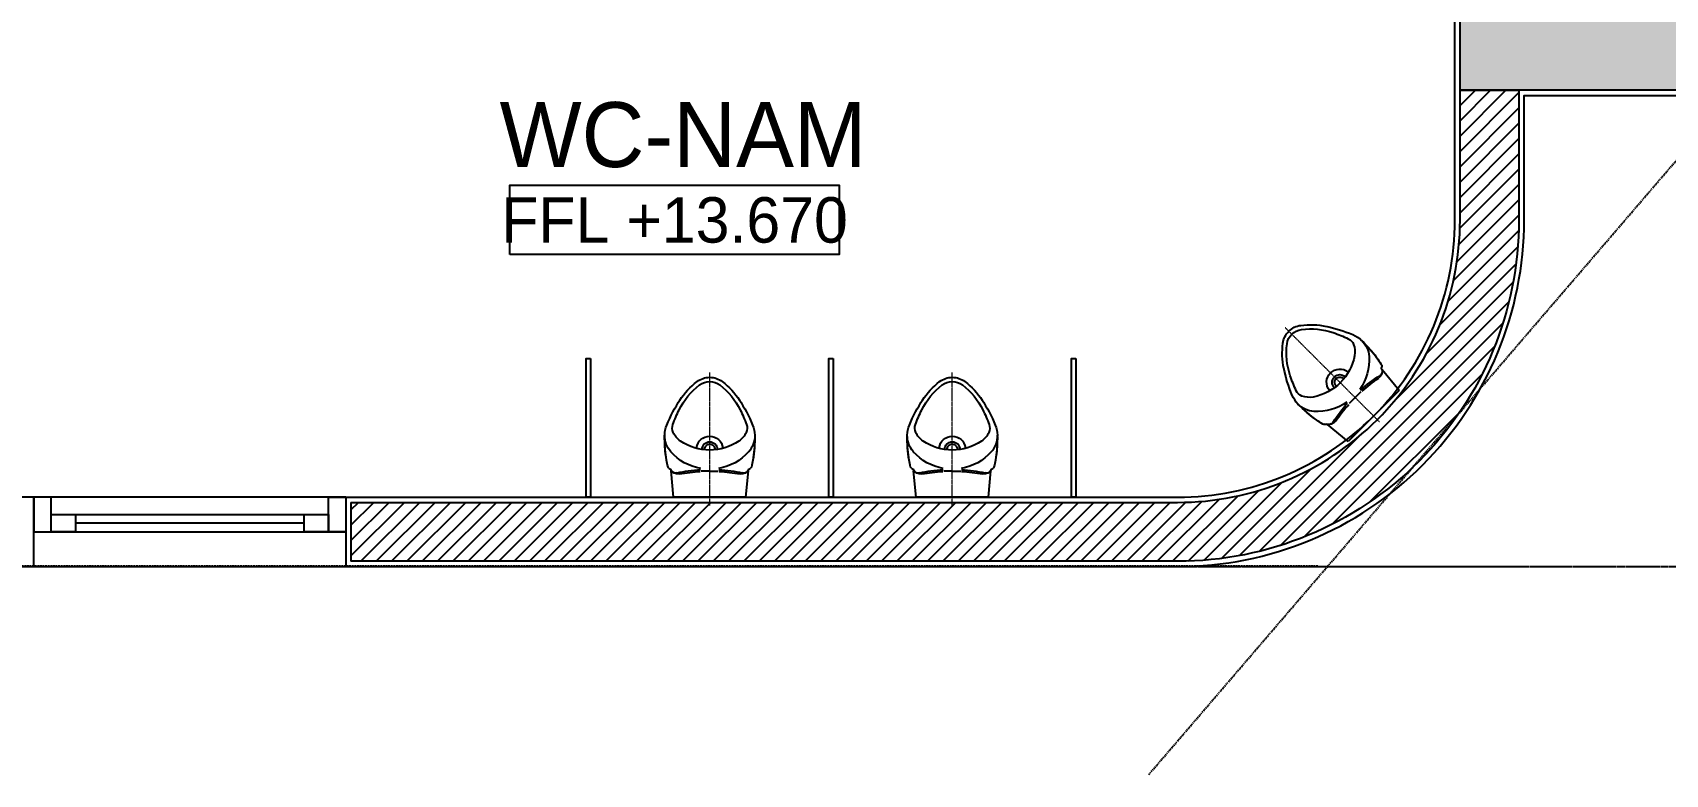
# Model space of a CAD drawing. Header units: inches. Extents: x 1721084 to 1854744, y 225101 to 488646.
# Drawn here: x 1786584 to 1791295, y 237026 to 239167 of the extents above; entities that cross this region are included whole.
import ezdxf
from ezdxf.enums import TextEntityAlignment as Align

# ---------------------------------------------------------------- set-up
doc = ezdxf.new("R2010")
doc.units = ezdxf.units.IN
doc.header["$MEASUREMENT"] = 0
doc.set_wipeout_variables(frame=1)
for name, pattern in [('X-PL-T5$0$X-GRID-TYPICAL$0$CENTER2', [1.125, 0.75, -0.125, 0.125, -0.125]), ('X-PL-T5$0$X-PL-T5$0$DASHED', [0.75, 0.5, -0.25]), ('X-PL-T5$0$X-PL-T5$0$DASHEDX2', [1.5, 1, -0.5]), ('X-PL-T5$0$X-WC-ME_3_5$0$CENTER', [6, 3, -1, 1, -1])]:
    doc.linetypes.add(name, pattern=pattern)
for name, color, linetype in [('X-PL-T5$0$A-XREF', 250, 'Continuous'), ('X-PL-T5$0$X-GRID-TYPICAL$0$A-GRID', 250, 'X-PL-T5$0$X-GRID-TYPICAL$0$CENTER2'), ('X-PL-T5$0$X-PL-T5$0$A-ANNO-RNAM', 250, 'Continuous'), ('X-PL-T5$0$X-PL-T5$0$A-FLOR-WALL', 250, 'Continuous'), ('X-PL-T5$0$X-PL-T5$0$A-FLOR-WALL-FNSH', 250, 'Continuous'), ('X-PL-T5$0$X-PL-T5$0$A-XREF', 250, 'Continuous'), ('X-PL-T5$0$X-PL-T5$0$B- Ranh Lo Gioi', 250, 'X-PL-T5$0$X-PL-T5$0$DASHEDX2'), ('X-PL-T5$0$X-PL-T5$0$CGXD', 250, 'Continuous'), ('X-PL-T5$0$X-PL-T5$0$I-ANNO-LEVL-PLAN', 250, 'Continuous'), ('X-PL-T5$0$X-WC-ME_3_5$0$A-FLOR-PATT', 250, 'Continuous'), ('X-PL-T5$0$X-WC-ME_3_5$0$A-FLOR-WALL', 7, 'Continuous'), ('X-PL-T5$0$X-WC-ME_3_5$0$A-FLOR-WALL-FNSH', 16, 'Continuous'), ('X-PL-T5$0$X-WC-ME_3_5$0$A-FLOR-WALL-PART', 33, 'Continuous'), ('X-PL-T5$0$X-WC-ME_3_5$0$A-FLOR-WDW', 32, 'Continuous'), ('X-PL-T5$0$X-WC-ME_3_5$0$A-FURN-EQPM', 49, 'Continuous'), ('X-PL-T5$0$XREF1$0$A-FLOR-COLS-CONC', 6, 'Continuous'), ('X-PL-T5$0$XREF1$0$A-FLOR-PATT', 250, 'Continuous')]:
    doc.layers.add(name, color=color, linetype=linetype)
doc.styles.add('X-PL-T5$0$X-PL-T5$0$SYMBTEXT', font='VAVON_.TTF')

# ---------------------------------------------------------------- blocks, each defined once
blk = doc.blocks.new('X-PL-T5$0$X-GRID-TYPICAL')
at = {"layer": 'X-PL-T5$0$X-GRID-TYPICAL$0$A-GRID', "ltscale": 8}
blk.add_line((-3600, -1000), (30944.3, -1000), dxfattribs=at)
blk = doc.blocks.new('X-PL-T5$0$X-WC-ME_3_5$0$mb tieu nam')
for p, q in [((104, 0), (-104, 0)), ((104, 0), (111.5, -76.5)), ((-104, 0), (-111.5, -76.5)), ((0, -75), (-24.5, -75)), ((0, -75), (24.5, -75))]:
    blk.add_line(p, q)
at = {"linetype": 'X-PL-T5$0$X-WC-ME_3_5$0$CENTER', "lineweight": 13, "ltscale": 0.3}
blk.add_line((0, 24), (0, -360.3), dxfattribs=at)
for centre, radius, start, end in [((72.7, -139.9), 200, 164.7074, 170.5516), ((-114.4, -88.7), 6, 111.2183, 164.7074), ((-119.5, -75.7), 8, 291.2183, 354.3811), ((0, -230.5), 150, 99.9348, 138.5524), ((-92.1, -89.5), 22.7, 79.8336, 153.2684), ((-98, -84.7), 15, 77.3749, 141.0264), ((0, 353.1), 433.6, 257.3749, 266.4822), ((0, 424.1), 499.1, 259.8336, 266.898), ((0, -230.5), 150, 41.4561, 80.0777), ((-0.1, 353.1), 433.6, 273.5248, 282.6335), ((-0.1, 424.1), 499.1, 273.1092, 280.1749), ((92.1, -89.5), 22.7, 26.74, 100.1749), ((98.1, -84.6), 15, 38.982, 102.6335), ((119.5, -75.7), 8, 185.6274, 248.7901), ((114.4, -88.7), 6, 15.301, 68.7901), ((-72.7, -139.9), 200, 9.4569, 15.301), ((270, -172.7), 400, 170.5516, 180.8922), ((270, -172.7), 400, 170.5516, 179.4216), ((-59.9, -177.6), 70, 138.5524, 180.8359), ((0, -286), 150, 90, 124.2435), ((0, -138), 38, 184.3369, 186.197), ((0, -138), 22, 179.0277, 180.0885), ((0, -138), 22, 179.0155, 180), ((0, -138), 22, 180.0885, 270.0443), ((0, -138), 15, 175.22, 180), ((0, -138), 15, 175.2069, 180), ((0, -138), 15, 180, 270.0649), ((0, -286), 150, 55.765, 90.0085), ((0, -138), 22, 269.9642, 359.9199), ((0, -138), 15, 269.9435, 0.0085), ((0, -138), 15, 0.0085, 4.8016), ((0, -138), 15, 0.0085, 4.7884), ((0, -138), 22, 0.0085, 0.9929), ((0, -138), 22, 359.9199, 0.9807), ((0, -138), 38, 353.8115, 355.6716), ((60, -177.5), 70, 359.1725, 41.4561), ((-270, -172.8), 400, 0.5869, 9.4569), ((-270, -172.8), 400, 359.1163, 9.4569), ((-49.9, -177.7), 80, 180.8922, 202.4254), ((-78, -199.3), 30, 155.7647, 199.8317), ((-50.6, -211.6), 60, 124.2435, 155.7647), ((0, -138), 38, 186.197, 270.0256), ((0, -138), 38, 269.9828, 353.8115), ((50.7, -211.6), 60, 24.2438, 55.765), ((78, -199.3), 30, 340.1768, 24.2438), ((78, -199.3), 30, 340.1573, 24.2243), ((50, -177.7), 80, 337.5831, 359.1163), ((50, -177.7), 80, 337.5636, 359.0968), ((278.2, -42.3), 435, 202.4254, 213.4098), ((291.7, -66), 423, 199.8317, 206.1507), ((-278.1, -42.2), 435, 326.5792, 337.5636), ((-291.7, -65.9), 423, 333.8383, 340.1573), ((94.2, -162.9), 203, 206.1507, 232.5678), ((94.2, -162.9), 215, 212.9322, 232.5678), ((-94.2, -162.9), 203, 307.4212, 333.8383), ((-94.2, -162.9), 215, 307.4212, 327.0568), ((0, -286), 48, 232.5678, 270), ((0, -286), 48, 269.989, 307.4212), ((0, -286), 60, 232.5678, 270), ((0, -286), 60, 269.989, 307.4212)]:
    blk.add_arc(centre, radius, start, end)
blk = doc.blocks.new('*U566')
at = {"color": 0, "ltscale": 40}
for p, q in [((-600, 100), (300, 100)), ((300, 0), (-600, 0))]:
    blk.add_line(p, q, dxfattribs=at)
at = {"ltscale": 40}
for p, q in [((180, 75), (-480, 75)), ((-480, 50), (180, 50))]:
    blk.add_line(p, q, dxfattribs=at)
at = {"color": 0, "lineweight": -2}
for points in [[(-600, 100), (-550, 100), (-550, 0), (-600, 0)], [(300, 100), (250, 100), (250, 0), (300, 0)]]:
    blk.add_lwpolyline(points, close=True, dxfattribs=at)
at = {"ltscale": 40}
for points in [[(-550, 50), (-480, 50), (-480, 100), (-550, 100)], [(180, 50), (250, 50), (250, 100), (180, 100)]]:
    blk.add_lwpolyline(points, close=True, dxfattribs=at)
blk = doc.blocks.new('X-PL-T5$0$X-WC-ME_3_5')
at = {"layer": 'X-PL-T5$0$X-WC-ME_3_5$0$A-FLOR-PATT'}
h = blk.add_hatch(dxfattribs=at)
h.set_pattern_fill('ANSI31', color=250, scale=250)
h.paths.add_polyline_path([(20085, 374.6), (19915, 374.6), (19915, 0, -0.414214), (19100, -815), (16715, -815), (16715, -985), (19100, -985, 0.414214), (20085, 0)])
at = {"layer": 'X-PL-T5$0$X-WC-ME_3_5$0$A-FLOR-WALL'}
for points in [[(19915, 0), (19915, 374.6), (20085, 374.6), (20085, 0, -0.414214), (19100, -985), (16715, -985)], [(16715, -815), (19100, -815, 0.414214), (19915, 0)]]:
    blk.add_lwpolyline(points, format="xyb", dxfattribs=at)
blk.add_lwpolyline([(16715, -815), (16715, -985)], dxfattribs=at)
at = {"layer": 'X-PL-T5$0$X-WC-ME_3_5$0$A-FLOR-WALL-FNSH', "ltscale": 200}
blk.add_line((19900, 0), (19900, 600), dxfattribs=at)
at = {"layer": 'X-PL-T5$0$X-WC-ME_3_5$0$A-FLOR-WALL-FNSH'}
for points in [[(17400, -1000), (19100, -1000, 0.414214), (20100, 0), (20100, 359.6), (20700, 359.6), (22133.2, 2028.7)], [(16700, -800), (19100, -800, 0.414214), (19900, 0)]]:
    blk.add_lwpolyline(points, format="xyb", dxfattribs=at)
at = {"layer": 'X-PL-T5$0$X-WC-ME_3_5$0$A-FLOR-WALL-FNSH', "ltscale": 200}
blk.add_lwpolyline([(14800, -1000), (15800, -1000), (15800, -800), (15500, -800), (15500, -700), (14900, -700)], dxfattribs=at)
at = {"layer": 'X-PL-T5$0$X-WC-ME_3_5$0$A-FLOR-WALL-FNSH'}
blk.add_lwpolyline([(16700, -800), (16700, -1000), (17400, -1000)], dxfattribs=at)
at = {"layer": 'X-PL-T5$0$X-WC-ME_3_5$0$A-FLOR-WALL-PART'}
for points in [[(17406, -400), (17406, -800), (17394, -800), (17394, -400)], [(18106, -400), (18106, -800), (18094, -800), (18094, -400)], [(18806, -400), (18806, -800), (18794, -800), (18794, -400)]]:
    blk.add_lwpolyline(points, close=True, dxfattribs=at)
blk.add_lwpolyline([(15800, -1000), (16700, -1000)], dxfattribs=at)
at = {"layer": 'X-PL-T5$0$X-WC-ME_3_5$0$A-FLOR-WDW', "xscale": -1, "rotation": 180}
blk.add_blockref('*U566', (16400, -800), dxfattribs=at)
at = {"layer": 'X-PL-T5$0$X-WC-ME_3_5$0$A-FURN-EQPM', "xscale": -1}
for p, rotation in [((19665.7, -565.7), 225), ((17750, -800), 180), ((18450, -800), 180)]:
    blk.add_blockref('X-PL-T5$0$X-WC-ME_3_5$0$mb tieu nam', p, dxfattribs=dict(at, rotation=rotation))
blk = doc.blocks.new('X-PL-T5$0$XREF1')
at = {"layer": 'X-PL-T5$0$XREF1$0$A-FLOR-PATT'}
h = blk.add_hatch(dxfattribs=at)
h.set_pattern_fill('!BTCT', color=250, scale=20, pattern_type=2)
h.set_pattern_definition([(50, (0, 0), (143.45204, -12.55043), [15, -165]), (355, (0, 0), (-27.7503, 150.4384), [12, -132]), (100.4514, (11.95, -1.05), (115.7019, 137.8879), [12.74804, -140.2284]), (46.1842, (0, 40), (213.4482, -33.1038), [22.5, -247.5]), (96.6356, (17.79, 37.24), (186.9325, 194.8236), [19.122, -210.3426]), (351.1842, (0, 40), (186.9324, 194.8237), [18, -198]), (21, (20, 30), (119.3814, -80.5238), [15, -165]), (326, (20, 30), (48.6631, 145.03), [12, -132]), (71.4514, (29.95, 23.29), (168.0445, 64.5061), [12.74804, -140.2284]), (37.5, (0, 0), (2.43197, 66.57877), [0, -130.4, 0, -134, 0, -132.5]), (7.5, (0, 0), (52.6139, 78.88234), [0, -76.4, 0, -127.4, 0, -50.5]), (327.5, (-44.6, 0), (106.76449, -4.51097), [0, -50, 0, -156, 0, -207]), (317.5, (-64.6, 0), (116.63723, 20.021), [0, -65, 0, -103.6, 0, -147]), (45, (0, 0), (-60.10408, 60.10408), []), (45, (0, 24.5), (-60.10408, 60.10408), [])])
h.paths.add_polyline_path([(20685, 3915), (20685, 4285), (20415, 4285), (20415, 3915)])
h.paths.add_polyline_path([(19915, 685), (19915, 374.6), (20685, 374.6), (20685, 685)])
h.paths.add_polyline_path([(15485, -985), (15485, -715), (14815, -715), (14815, -985)])
h.paths.add_polyline_path([(15385, 4285), (15015, 4285), (15015, 3915), (15385, 3915)])
h.paths.add_polyline_path([(8785, 5465), (8785, 5935), (8315, 5935), (8315, 5465)])
h.paths.add_polyline_path([(300, 385), (15, 385), (15, 15), (300, 15)])
h.paths.add_polyline_path([(4265, -985), (4735, -985), (4735, -715), (4265, -715)])
h.paths.add_polyline_path([(8515, -985), (8785, -985), (8785, -615), (8515, -615)])
h.paths.add_polyline_path([(15, 5465), (485, 5465), (485, 5935), (15, 5935)])
h.paths.add_polyline_path([(285, 11335), (15, 11335), (15, 10965), (285, 10965)])
h.paths.add_polyline_path([(8785, 11336.6), (8515, 11352.5), (8515, 10965), (8785, 10965)])
h.paths.add_polyline_path([(4735, 11575.6), (4265, 11603.3), (4265, 11315), (4735, 11315)])
h.paths.add_polyline_path([(20685, 10634.3), (20415, 10650.2), (20415, 10215), (20685, 10215)])
h.paths.add_polyline_path([(15485, 10941.1), (15015, 10968.9), (15015, 10665), (15485, 10665)])
h.paths.add_polyline_path([(25585, 10345.1), (25415, 10355.1), (25415, 10060.1), (25585, 10060.1)])
at = {"layer": 'X-PL-T5$0$XREF1$0$A-FLOR-COLS-CONC'}
blk.add_lwpolyline([(19915, 685), (20685, 685), (20685, 374.6), (19915, 374.6)], close=True, dxfattribs=at)
blk = doc.blocks.new('X-PL-T5$0$X-PL-T5$0$IDEN-ELEV-PLAN')
blk.add_wipeout([(-6.333, -1.333), (-6.333, 1.333), (6.333, 1.333), (6.333, -1.333)])
blk.add_lwpolyline([(-6.333, -1.333), (-6.333, 1.333), (6.333, 1.333), (6.333, -1.333)], close=True)
at = {"color": 2, "style": 'X-PL-T5$0$X-PL-T5$0$SYMBTEXT'}
blk.add_attdef('EL0.000', text='', height=2, dxfattribs=at).set_placement((0, 0), align=Align.MIDDLE)
blk = doc.blocks.new('X-PL-T5$0$X-PL-T5')
at = {"layer": 'X-PL-T5$0$X-PL-T5$0$A-FLOR-WALL'}
blk.add_lwpolyline([(16715, -815), (16715, -985)], dxfattribs=at)
at = {"layer": 'X-PL-T5$0$X-PL-T5$0$A-FLOR-WALL-FNSH'}
for points in [[(17400, -1000), (19100, -1000, 0.414214), (20100, 0), (20100, 359.6)], [(16700, -800), (19100, -800, 0.414214), (19900, 0)]]:
    blk.add_lwpolyline(points, format="xyb", dxfattribs=at)
blk.add_lwpolyline([(16700, -800), (16700, -1000), (17400, -1000)], dxfattribs=at)
at = {"layer": 'X-PL-T5$0$X-PL-T5$0$B- Ranh Lo Gioi', "color": 4, "linetype": 'X-PL-T5$0$X-PL-T5$0$DASHEDX2', "ltscale": 5}
blk.add_line((-187.5, -998.5), (19507.1, -998.5), dxfattribs=at)
at = {"layer": 'X-PL-T5$0$X-PL-T5$0$CGXD', "linetype": 'X-PL-T5$0$X-PL-T5$0$DASHED', "ltscale": 7}
blk.add_line((19017.4, -1600), (31169.5, 12551.5), dxfattribs=at)
blk.add_blockref('X-PL-T5$0$X-GRID-TYPICAL', (0, 0))
at = {"layer": 'X-PL-T5$0$X-PL-T5$0$A-ANNO-RNAM', "insert": (17673, 245.3), "char_height": 187.5, "width": 3663.529, "attachment_point": 5, "style": 'X-PL-T5$0$X-PL-T5$0$SYMBTEXT'}
blk.add_mtext('WC-NAM', dxfattribs=at)
at = {"layer": 'X-PL-T5$0$X-PL-T5$0$A-FLOR-WALL'}
blk.add_blockref('X-PL-T5$0$X-WC-ME_3_5', (0, 0), dxfattribs=at)
at = {"layer": 'X-PL-T5$0$X-PL-T5$0$A-XREF'}
blk.add_blockref('X-PL-T5$0$XREF1', (0, 0), dxfattribs=at)
at = {"layer": 'X-PL-T5$0$X-PL-T5$0$I-ANNO-LEVL-PLAN'}
ref = blk.add_blockref('X-PL-T5$0$X-PL-T5$0$IDEN-ELEV-PLAN', (17648.7, 0.4), dxfattribs=dict(at, xscale=75, yscale=75, zscale=75))
ref.add_attrib('EL 000.00', 'FFL +13.670', dxfattribs={"layer": '0', "height": 131.25, "style": 'X-PL-T5$0$X-PL-T5$0$SYMBTEXT'}).set_placement((17648.7, 0.4), align=Align.MIDDLE)
blk = doc.blocks.new('X-PL-T5')
at = {"layer": 'X-PL-T5$0$A-XREF'}
blk.add_blockref('X-PL-T5$0$X-PL-T5', (0, 0), dxfattribs=at)

msp = doc.modelspace()

# ---------------------------------------------------------------- block references
msp.add_blockref('X-PL-T5', (1770787.6, 238626.4))

doc.saveas('drawing.dxf')
